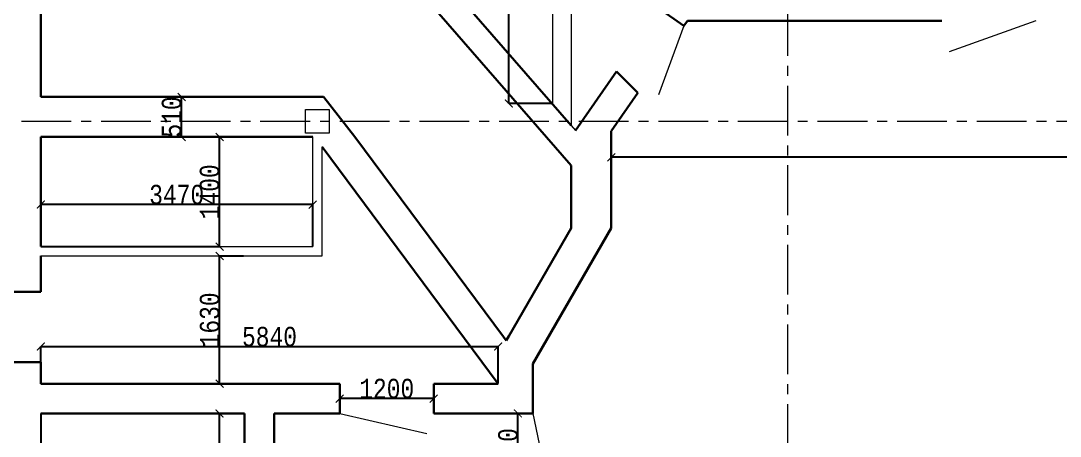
# Model space of a CAD drawing. Header units: millimetres. Extents: x -689206 to 4969298, y -1019800 to 703299.
# Drawn here: x 416743 to 430008, y 566509 to 571812 of the extents above; entities that cross this region are included whole.
import ezdxf

# ---------------------------------------------------------------- set-up
doc = ezdxf.new("R2010")
doc.units = ezdxf.units.MM
doc.linetypes.add('осеваяX2', pattern=[101.6, 63.5, -12.7, 12.7, -12.7])
for name, color, linetype, lineweight in [('несущие', 7, 'Continuous', 30), ('РАЗМЕРЫ', 7, 'Continuous', 9), ('стены', 7, 'Continuous', 20)]:
    doc.layers.add(name, color=color, linetype=linetype, lineweight=lineweight)
doc.styles.add('Аннотативный', font='isocteur.ttf', dxfattribs={"width": 0.7, "height": 250})
doc.dimstyles.new('Аннотативный', dxfattribs={"dimscale": 0, "dimtxt": 250, "dimasz": 100, "dimexe": 1.25, "dimexo": 0.625, "dimtad": 1, "dimdec": 0, "dimtxsty": 'Аннотативный', "dimblk": 'ARCHTICK', "dimcen": 2.5, "dimadec": 0, "dimazin": 0, "dimtfac": 1, "dimtdec": 0, "dimtmove": 0, "dimatfit": 3, "dimfxl": 1, "dimarcsym": 0})

# ---------------------------------------------------------------- blocks, each defined once
blk = doc.blocks.new('_ArchTick')
at = {"color": 0, "linetype": 'ByBlock', "const_width": 0.15}
blk.add_lwpolyline([(-0.5, -0.5), (0.5, 0.5)], dxfattribs=at)
blk = doc.blocks.new('*D712')
at = {"layer": 'Defpoints', "color": 0, "lineweight": 20, "transparency": 16777216}
for p in [(422973, 576521), (423528, 576521), (423528, 570756)]:
    blk.add_point(p, dxfattribs=at)
at = {"layer": 'стены', "color": 0, "lineweight": -2, "transparency": 16777216}
for p, q in [((423527, 576521), (422972, 576521)), ((422973, 570756), (422973, 576521)), ((423527, 570756), (422972, 570756))]:
    blk.add_line(p, q, dxfattribs=at)
at = {"layer": 'стены', "color": 0, "lineweight": -2, "transparency": 16777216, "xscale": 100, "yscale": 100, "zscale": 100}
for p, rotation in [((422973, 576521), 90), ((422973, 570756), 270)]:
    blk.add_blockref('_ArchTick', p, dxfattribs=dict(at, rotation=rotation))
at = {"layer": 'стены', "color": 0, "transparency": 16777216, "insert": (422847, 573639), "char_height": 250, "attachment_point": 5, "rotation": 90, "style": 'Аннотативный'}
blk.add_mtext('5765', dxfattribs=at)
blk = doc.blocks.new('*D739')
at = {"layer": 'Defpoints', "color": 0, "lineweight": 20, "transparency": 16777216}
for p in [(419280, 566799), (419598, 566799), (419598, 565199)]:
    blk.add_point(p, dxfattribs=at)
at = {"layer": 'стены', "color": 0, "lineweight": -2, "transparency": 16777216}
for p, q in [((419597, 566799), (419279, 566799)), ((419280, 565199), (419280, 566799)), ((419597, 565199), (419279, 565199))]:
    blk.add_line(p, q, dxfattribs=at)
at = {"layer": 'стены', "color": 0, "lineweight": -2, "transparency": 16777216, "xscale": 100, "yscale": 100, "zscale": 100}
for p, rotation in [((419280, 566799), 90), ((419280, 565199), 270)]:
    blk.add_blockref('_ArchTick', p, dxfattribs=dict(at, rotation=rotation))
at = {"layer": 'стены', "color": 0, "transparency": 16777216, "insert": (419154, 565999), "char_height": 250, "attachment_point": 5, "rotation": 90, "style": 'Аннотативный'}
blk.add_mtext('1600', dxfattribs=at)
blk = doc.blocks.new('*D740')
at = {"layer": 'Defpoints', "color": 0, "lineweight": 20, "transparency": 16777216}
for p in [(416998, 566799), (419598, 566799), (416998, 565273)]:
    blk.add_point(p, dxfattribs=at)
at = {"layer": 'стены', "color": 0, "lineweight": -2, "transparency": 16777216}
for p, q in [((416998, 566799), (416998, 565272)), ((419598, 566799), (419598, 565272)), ((419598, 565273), (416998, 565273))]:
    blk.add_line(p, q, dxfattribs=at)
at = {"layer": 'стены', "color": 0, "lineweight": -2, "transparency": 16777216, "xscale": 100, "yscale": 100, "zscale": 100, "rotation": 180}
blk.add_blockref('_ArchTick', (416998, 565273), dxfattribs=at)
at = {"layer": 'стены', "color": 0, "lineweight": -2, "transparency": 16777216, "xscale": 100, "yscale": 100, "zscale": 100}
blk.add_blockref('_ArchTick', (419598, 565273), dxfattribs=at)
at = {"layer": 'стены', "color": 0, "transparency": 16777216, "insert": (418298, 565399), "char_height": 250, "attachment_point": 5, "style": 'Аннотативный'}
blk.add_mtext('2599', dxfattribs=at)
blk = doc.blocks.new('*D828')
at = {"layer": 'Defpoints', "color": 0, "linetype": 'ByBlock', "lineweight": 20, "transparency": 16777216}
for p in [(418473, 570839), (418795, 570839), (418473, 570329)]:
    blk.add_point(p, dxfattribs=at)
at = {"layer": 'РАЗМЕРЫ', "color": 0, "linetype": 'ByBlock', "lineweight": -2, "transparency": 16777216}
for p, q in [((418474, 570839), (418796, 570839)), ((418795, 570329), (418795, 570839)), ((418474, 570329), (418796, 570329))]:
    blk.add_line(p, q, dxfattribs=at)
at = {"layer": 'РАЗМЕРЫ', "color": 0, "linetype": 'ByBlock', "lineweight": -2, "transparency": 16777216, "xscale": 100, "yscale": 100, "zscale": 100}
for p, rotation in [((418795, 570839), 90), ((418795, 570329), 270)]:
    blk.add_blockref('_ArchTick', p, dxfattribs=dict(at, rotation=rotation))
at = {"layer": 'РАЗМЕРЫ', "color": 0, "linetype": 'ByBlock', "lineweight": 20, "transparency": 16777216, "insert": (418669, 570584), "char_height": 250, "attachment_point": 5, "rotation": 90, "style": 'Аннотативный'}
blk.add_mtext('510', dxfattribs=at)
blk = doc.blocks.new('*D830')
at = {"layer": 'Defpoints', "color": 0, "linetype": 'ByBlock', "lineweight": 20, "transparency": 16777216}
for p in [(416998, 569466), (416998, 568929), (420468, 568929)]:
    blk.add_point(p, dxfattribs=at)
at = {"layer": 'РАЗМЕРЫ', "color": 0, "linetype": 'ByBlock', "lineweight": -2, "transparency": 16777216}
for p, q in [((416998, 568930), (416998, 569467)), ((420468, 569466), (416998, 569466)), ((420468, 568930), (420468, 569467))]:
    blk.add_line(p, q, dxfattribs=at)
at = {"layer": 'РАЗМЕРЫ', "color": 0, "linetype": 'ByBlock', "lineweight": -2, "transparency": 16777216, "xscale": 100, "yscale": 100, "zscale": 100, "rotation": 180}
blk.add_blockref('_ArchTick', (416998, 569466), dxfattribs=at)
at = {"layer": 'РАЗМЕРЫ', "color": 0, "linetype": 'ByBlock', "lineweight": -2, "transparency": 16777216, "xscale": 100, "yscale": 100, "zscale": 100}
blk.add_blockref('_ArchTick', (420468, 569466), dxfattribs=at)
at = {"layer": 'РАЗМЕРЫ', "color": 0, "linetype": 'ByBlock', "lineweight": 20, "transparency": 16777216, "insert": (418733, 569591), "char_height": 250, "attachment_point": 5, "style": 'Аннотативный'}
blk.add_mtext('3470', dxfattribs=at)
blk = doc.blocks.new('*D810')
at = {"layer": 'Defpoints', "color": 0, "linetype": 'ByBlock', "lineweight": 20, "transparency": 16777216}
for p in [(416998, 570329), (419280, 570329), (416998, 568929)]:
    blk.add_point(p, dxfattribs=at)
at = {"layer": 'РАЗМЕРЫ', "color": 0, "linetype": 'ByBlock', "lineweight": -2, "transparency": 16777216}
for p, q in [((416999, 570329), (419281, 570329)), ((419280, 568929), (419280, 570329)), ((416999, 568929), (419281, 568929))]:
    blk.add_line(p, q, dxfattribs=at)
at = {"layer": 'РАЗМЕРЫ', "color": 0, "linetype": 'ByBlock', "lineweight": -2, "transparency": 16777216, "xscale": 100, "yscale": 100, "zscale": 100}
for p, rotation in [((419280, 570329), 90), ((419280, 568929), 270)]:
    blk.add_blockref('_ArchTick', p, dxfattribs=dict(at, rotation=rotation))
at = {"layer": 'РАЗМЕРЫ', "color": 0, "linetype": 'ByBlock', "lineweight": 20, "transparency": 16777216, "insert": (419154, 569629), "char_height": 250, "attachment_point": 5, "rotation": 90, "style": 'Аннотативный'}
blk.add_mtext('1400', dxfattribs=at)
blk = doc.blocks.new('*D812')
at = {"layer": 'Defpoints', "color": 0, "linetype": 'ByBlock', "lineweight": 20, "transparency": 16777216}
for p in [(419281, 568809), (419585, 568809), (419585, 567179)]:
    blk.add_point(p, dxfattribs=at)
at = {"layer": 'РАЗМЕРЫ', "color": 0, "linetype": 'ByBlock', "lineweight": -2, "transparency": 16777216}
for p, q in [((419585, 568809), (419280, 568809)), ((419281, 567179), (419281, 568809)), ((419585, 567179), (419280, 567179))]:
    blk.add_line(p, q, dxfattribs=at)
at = {"layer": 'РАЗМЕРЫ', "color": 0, "linetype": 'ByBlock', "lineweight": -2, "transparency": 16777216, "xscale": 100, "yscale": 100, "zscale": 100}
for p, rotation in [((419281, 568809), 90), ((419281, 567179), 270)]:
    blk.add_blockref('_ArchTick', p, dxfattribs=dict(at, rotation=rotation))
at = {"layer": 'РАЗМЕРЫ', "color": 0, "linetype": 'ByBlock', "lineweight": 20, "transparency": 16777216, "insert": (419155, 567994), "char_height": 250, "attachment_point": 5, "rotation": 90, "style": 'Аннотативный'}
blk.add_mtext('1630', dxfattribs=at)
blk = doc.blocks.new('*D813')
at = {"layer": 'Defpoints', "color": 0, "linetype": 'ByBlock', "lineweight": 20, "transparency": 16777216}
for p in [(422836, 567653), (416998, 567179), (422836, 567179)]:
    blk.add_point(p, dxfattribs=at)
at = {"layer": 'РАЗМЕРЫ', "color": 0, "linetype": 'ByBlock', "lineweight": -2, "transparency": 16777216}
for p, q in [((416998, 567180), (416998, 567654)), ((416998, 567653), (422836, 567653)), ((422836, 567180), (422836, 567654))]:
    blk.add_line(p, q, dxfattribs=at)
at = {"layer": 'РАЗМЕРЫ', "color": 0, "linetype": 'ByBlock', "lineweight": -2, "transparency": 16777216, "xscale": 100, "yscale": 100, "zscale": 100, "rotation": 180}
blk.add_blockref('_ArchTick', (416998, 567653), dxfattribs=at)
at = {"layer": 'РАЗМЕРЫ', "color": 0, "linetype": 'ByBlock', "lineweight": -2, "transparency": 16777216, "xscale": 100, "yscale": 100, "zscale": 100}
blk.add_blockref('_ArchTick', (422836, 567653), dxfattribs=at)
at = {"layer": 'РАЗМЕРЫ', "color": 0, "linetype": 'ByBlock', "lineweight": 20, "transparency": 16777216, "insert": (419917, 567778), "char_height": 250, "attachment_point": 5, "style": 'Аннотативный'}
blk.add_mtext('5840', dxfattribs=at)
blk = doc.blocks.new('*D693')
at = {"layer": 'Defpoints', "color": 0, "linetype": 'ByBlock', "lineweight": 20, "transparency": 16777216}
for p in [(424278, 570070), (424278, 570069), (442927, 570070)]:
    blk.add_point(p, dxfattribs=at)
at = {"layer": 'РАЗМЕРЫ', "color": 0, "linetype": 'ByBlock', "lineweight": -2, "transparency": 16777216}
for p, q in [((424278, 570069), (424278, 570068)), ((442927, 570069), (424278, 570069)), ((442927, 570069), (442927, 570068))]:
    blk.add_line(p, q, dxfattribs=at)
at = {"layer": 'РАЗМЕРЫ', "color": 0, "linetype": 'ByBlock', "lineweight": -2, "transparency": 16777216, "xscale": 100, "yscale": 100, "zscale": 100, "rotation": 180}
blk.add_blockref('_ArchTick', (424278, 570069), dxfattribs=at)
at = {"layer": 'РАЗМЕРЫ', "color": 0, "linetype": 'ByBlock', "lineweight": -2, "transparency": 16777216, "xscale": 100, "yscale": 100, "zscale": 100}
blk.add_blockref('_ArchTick', (442927, 570069), dxfattribs=at)
at = {"layer": 'РАЗМЕРЫ', "color": 0, "linetype": 'ByBlock', "lineweight": 25, "transparency": 16777216, "insert": (433602, 570194), "char_height": 250, "attachment_point": 5, "style": 'Аннотативный'}
blk.add_mtext('18650', dxfattribs=at)
blk = doc.blocks.new('*D708')
at = {"layer": 'Defpoints', "color": 0, "linetype": 'ByBlock', "lineweight": 20, "transparency": 16777216}
for p in [(420813, 566989), (420813, 566989), (422013, 566989)]:
    blk.add_point(p, dxfattribs=at)
at = {"layer": 'РАЗМЕРЫ', "color": 0, "linetype": 'ByBlock', "lineweight": -2, "transparency": 16777216}
for p, q in [((420813, 566990), (420813, 566991)), ((422013, 566989), (420813, 566989)), ((422013, 566990), (422013, 566991))]:
    blk.add_line(p, q, dxfattribs=at)
at = {"layer": 'РАЗМЕРЫ', "color": 0, "linetype": 'ByBlock', "lineweight": -2, "transparency": 16777216, "xscale": 100, "yscale": 100, "zscale": 100, "rotation": 180}
blk.add_blockref('_ArchTick', (420813, 566989), dxfattribs=at)
at = {"layer": 'РАЗМЕРЫ', "color": 0, "linetype": 'ByBlock', "lineweight": -2, "transparency": 16777216, "xscale": 100, "yscale": 100, "zscale": 100}
blk.add_blockref('_ArchTick', (422013, 566989), dxfattribs=at)
at = {"layer": 'РАЗМЕРЫ', "color": 0, "linetype": 'ByBlock', "lineweight": 20, "transparency": 16777216, "insert": (421413, 567115), "char_height": 250, "attachment_point": 5, "style": 'Аннотативный'}
blk.add_mtext('1200', dxfattribs=at)
blk = doc.blocks.new('*D704')
at = {"layer": 'Defpoints', "color": 0, "linetype": 'ByBlock', "lineweight": 20, "transparency": 16777216}
for p in [(423088, 566799), (423088, 566799), (423088, 565899)]:
    blk.add_point(p, dxfattribs=at)
at = {"layer": 'РАЗМЕРЫ', "color": 0, "linetype": 'ByBlock', "lineweight": -2, "transparency": 16777216}
for p, q in [((423088, 566799), (423089, 566799)), ((423088, 565899), (423088, 566799)), ((423088, 565899), (423089, 565899))]:
    blk.add_line(p, q, dxfattribs=at)
at = {"layer": 'РАЗМЕРЫ', "color": 0, "linetype": 'ByBlock', "lineweight": -2, "transparency": 16777216, "xscale": 100, "yscale": 100, "zscale": 100}
for p, rotation in [((423088, 566799), 90), ((423088, 565899), 270)]:
    blk.add_blockref('_ArchTick', p, dxfattribs=dict(at, rotation=rotation))
at = {"layer": 'РАЗМЕРЫ', "color": 0, "linetype": 'ByBlock', "lineweight": 20, "transparency": 16777216, "insert": (422962, 566349), "char_height": 250, "attachment_point": 5, "rotation": 90, "style": 'Аннотативный'}
blk.add_mtext('900', dxfattribs=at)

msp = doc.modelspace()

# ---------------------------------------------------------------- linework, layer by layer
at = {"layer": 'несущие', "color": 0}
for p, q in [((425206, 571747.9), (424894.3, 571963.1)), ((425206, 571747.9), (425250.2, 571811.9)), ((428496.4, 571811.9), (425250.2, 571811.9)), ((420610.2, 570836.9), (420608.3, 570839.3)), ((421004.7, 570329.3), (420610.2, 570836.9)), ((416998.2, 570046.5), (416998.2, 570246.5)), ((422902.8, 567775.5), (421004.7, 570329.3)), ((422835.9, 567179.4), (420588.2, 570203.5)), ((422902.8, 567775.5), (422937.6, 567728.8)), ((422937.6, 567728.8), (422970.6, 567786.1))]:
    msp.add_line(p, q, dxfattribs=at)
at = {"layer": 'несущие', "lineweight": 13}
msp.add_line((425206, 571747.9), (424879.8, 570867.4), dxfattribs=at)
at = {"layer": 'РАЗМЕРЫ', "linetype": 'ByBlock', "lineweight": 20}
for p, q in [((416998.2, 570329.3), (416998.2, 568929.3)), ((420468.2, 568929.3), (420468.2, 570329.3)), ((420588.2, 568809.3), (420588.2, 570203.5)), ((416998.2, 568929.3), (419243.4, 568929.3)), ((416998.2, 568929.3), (420468.2, 568929.3)), ((416998.2, 568809.3), (420588.2, 568809.3)), ((420812.6, 566799.4), (421923.5, 566542.8)), ((423277.6, 566799.4), (423435.3, 566042.9))]:
    msp.add_line(p, q, dxfattribs=at)
at = {"layer": 'РАЗМЕРЫ', "linetype": 'ByBlock', "lineweight": 30}
for p, q in [((416998.2, 568353.4), (416488.2, 568353.4)), ((416998.2, 567453.4), (416488.2, 567453.4)), ((420812.6, 566799.4), (420812.6, 567179.4)), ((422012.6, 566799.4), (422012.6, 567179.4)), ((422897.6, 566799.4), (423277.6, 566799.4))]:
    msp.add_line(p, q, dxfattribs=at)
at = {"layer": 'стены', "color": 1, "linetype": 'осеваяX2', "lineweight": 15, "ltscale": 10}
for p, q in [((426527.6, 583174.8), (426527.6, 539027.3)), ((402527.6, 570529.3), (474677.6, 570529.3))]:
    msp.add_line(p, q, dxfattribs=at)
at = {"layer": 'стены', "lineweight": 30}
for p, q in [((420017.6, 574271.9), (423767.6, 569966.4)), ((420527.6, 574196.3), (423767.6, 570476.4)), ((416998.2, 572309.4), (416998.2, 570839.3)), ((424344.2, 571166), (423822.8, 570410.5)), ((424344.2, 571166), (424616.6, 570893.9)), ((420608.3, 570839.3), (416998.2, 570839.3)), ((424277.6, 570402.6), (424616.6, 570893.9)), ((424277.6, 569966.4), (424277.6, 570402.6)), ((416998.2, 570329.3), (420468.2, 570329.3)), ((416998.2, 570329.3), (416998.2, 570046.5)), ((416998.2, 570046.5), (416998.2, 568929.3)), ((423767.6, 569966.4), (423767.6, 569166.4)), ((424277.6, 569166.4), (424277.6, 569966.4)), ((423767.6, 569166.4), (422970.6, 567786.1)), ((423277.6, 567434.4), (424277.6, 569166.4)), ((416998.2, 568809.3), (416998.2, 568353.4)), ((416998.2, 567453.4), (416998.2, 567179.4)), ((423277.6, 567179.4), (423277.6, 567434.4)), ((420812.6, 567179.4), (416998.2, 567179.4)), ((422835.9, 567179.4), (422012.6, 567179.4)), ((423277.6, 567179.4), (423277.6, 566799.4)), ((419597.6, 566799.4), (416998.2, 566799.4)), ((419597.6, 565199.4), (419597.6, 566799.4)), ((419597.6, 566799.4), (419597.6, 565199.4)), ((420812.6, 566799.4), (419977.6, 566799.4)), ((419977.6, 564499.4), (419977.6, 566799.4)), ((422897.6, 566799.4), (422012.6, 566799.4))]:
    msp.add_line(p, q, dxfattribs=at)
at = {"layer": 'стены'}
for p, q in [((423527.6, 572021.4), (423527.6, 570756.5)), ((423767.6, 572021.4), (423767.6, 570475.3)), ((429696.4, 571811.9), (428591.6, 571415.2)), ((424616.6, 570893.9), (424277.6, 570402.6)), ((424616.6, 570893.9), (424277.6, 570402.6)), ((423767.6, 570475.3), (423822.8, 570410.5)), ((423767.6, 569166.4), (423267.6, 568300.4)), ((424277.6, 569166.4), (423777.6, 568300.4)), ((416997.6, 565199.4), (416998.2, 566799.4))]:
    msp.add_line(p, q, dxfattribs=at)
at = {"layer": 'стены', "color": 240, "true_color": 0xed1f24}
msp.add_lwpolyline([(420377.6, 570679.3), (420677.6, 570679.3), (420677.6, 570379.3), (420377.6, 570379.3)], close=True, dxfattribs=at)

# ---------------------------------------------------------------- dimensions: what is measured, and where the dimension line sits
at = {"layer": 'РАЗМЕРЫ', "linetype": 'ByBlock', "lineweight": 20}
for base, p1, p2, picture, middle in [((418794.8, 570839.3), (418472.9, 570329.3), (418472.9, 570839.3), '*D828', (418669.1, 570584.3)), ((419279.8, 570329.3), (416998.2, 568929.3), (416998.2, 570329.3), '*D810', (419154.2, 569629.3)), ((419281.1, 568809.3), (419585.3, 567179.4), (419585.3, 568809.3), '*D812', (419155.5, 567994.4))]:
    dim = msp.add_linear_dim(base=base, p1=p1, p2=p2, angle=90, dimstyle='Аннотативный', dxfattribs=at)
    dim.commit()
    dim.dimension.update_dxf_attribs({"geometry": picture, "text_midpoint": middle})
at = {"layer": 'РАЗМЕРЫ', "linetype": 'ByBlock', "lineweight": 25}
dim = msp.add_linear_dim(base=(424277.6, 570068.9), p1=(442927.3, 570069.7), p2=(424277.6, 570069.7), dimstyle='Аннотативный', dxfattribs=at)
dim.commit()
dim.dimension.update_dxf_attribs({"geometry": '*D693', "text_midpoint": (433602.5, 570194.5)})
at = {"layer": 'РАЗМЕРЫ', "linetype": 'ByBlock', "lineweight": 20}
dim = msp.add_linear_dim(base=(416998.2, 569465.6), p1=(420468.2, 568929.3), p2=(416998.2, 568929.3), dimstyle='Аннотативный', dxfattribs=at)
dim.commit()
dim.dimension.update_dxf_attribs({"geometry": '*D830', "text_midpoint": (418733.2, 569591.2)})
dim = msp.add_linear_dim(base=(422835.9, 567652.5), p1=(416998.2, 567179.4), p2=(422835.9, 567179.4), text='5840', dimstyle='Аннотативный', dxfattribs=at)
dim.commit()
dim.dimension.update_dxf_attribs({"geometry": '*D813', "text_midpoint": (419917.1, 567778.2)})
for p1, p2, picture, middle in [((422012.6, 566989.4), (420812.6, 566989.4), '*D708', (421412.6, 567115)), ((423087.5711, 565898.8773), (423087.5711, 566799.3564), '*D704', (422961.9461, 566349.1169))]:
    dim = msp.add_aligned_dim(p1=p1, p2=p2, distance=0, dimstyle='Аннотативный', dxfattribs=at)
    dim.commit()
    dim.dimension.update_dxf_attribs({"geometry": picture, "text_midpoint": middle})
at = {"layer": 'стены'}
for p1, p2, distance, picture, middle in [((423527.6, 570756.5), (423527.6, 576521.4), 554.7, '*D712', (422847.2, 573638.9)), ((419597.6, 565199.4), (419597.6, 566799.4), 317.7, '*D739', (419154.2, 565999.4))]:
    dim = msp.add_aligned_dim(p1=p1, p2=p2, distance=distance, dimstyle='Аннотативный', dxfattribs=at)
    dim.commit()
    dim.dimension.update_dxf_attribs({"geometry": picture, "text_midpoint": middle})
dim = msp.add_linear_dim(base=(416998.2, 565273.2), p1=(419597.6, 566799.4), p2=(416998.2, 566799.4), angle=180, dimstyle='Аннотативный', dxfattribs=at)
dim.commit()
dim.dimension.update_dxf_attribs({"geometry": '*D740', "text_midpoint": (418297.9, 565273.2), "dimtype": 161})

doc.saveas('drawing.dxf')
